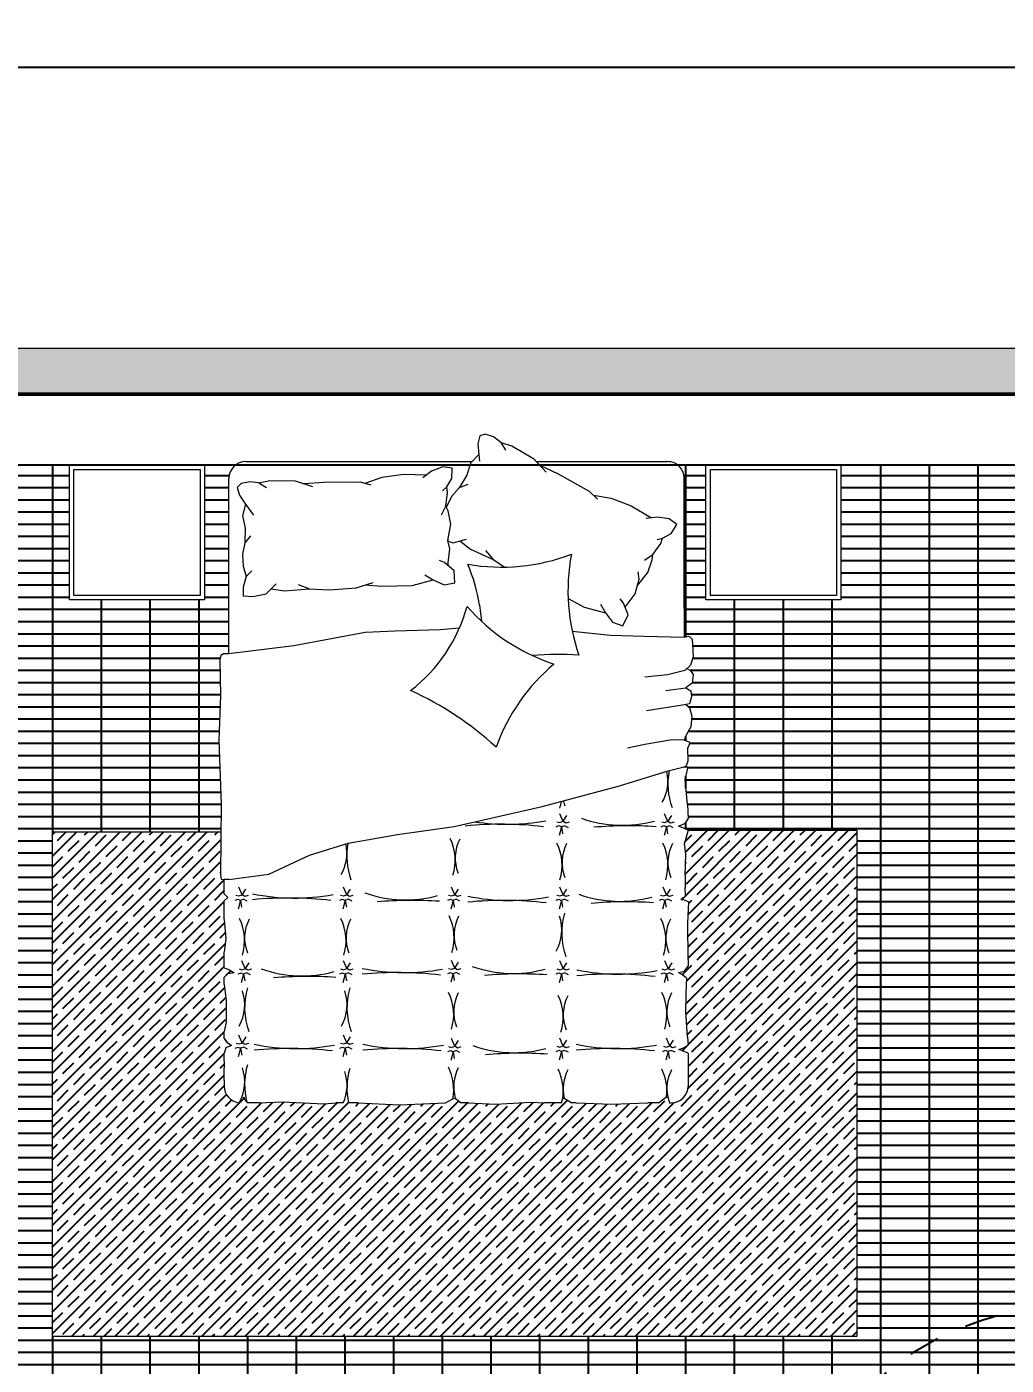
# Model space of a CAD drawing. Header units: millimetres. Extents: x 2999.9 to 3041.9, y 869.6 to 906.3.
# Drawn here: x 3004.192 to 3007.385, y 888.74 to 893.101 of the extents above; entities that cross this region are included whole.
import ezdxf

# ---------------------------------------------------------------- set-up
doc = ezdxf.new("R2010")
doc.units = ezdxf.units.MM
doc.linetypes.add('DASHED2', pattern=[9.525, 6.35, -3.175])
for name, color, linetype, lineweight in [('01', 8, 'Continuous', 9), ('mori', 166, 'Continuous', 30), ('MOVI', 7, 'Continuous', 9)]:
    doc.layers.add(name, color=color, linetype=linetype, lineweight=lineweight)
for name, color, linetype in [('1 proyeccion', 253, 'DASHED2'), ('1 puerta 0009', 242, 'Continuous'), ('1 puerta 002', 7, 'Continuous'), ('puerta madera', 36, 'Continuous')]:
    doc.layers.add(name, color=color, linetype=linetype)
doc.styles.add('COTAS', font='arial.ttf')
doc.dimstyles.new('COTAS_100', dxfattribs={"dimtxt": 0.2, "dimasz": 0.15, "dimexe": 0.1, "dimexo": 0.2, "dimgap": 0.1, "dimtad": 0, "dimrnd": 0.005, "dimzin": 4, "dimdsep": 46, "dimtxsty": 'COTAS', "dimblk": 'ARCHTICK', "dimcen": 0.2, "dimclrd": 256, "dimclre": 256, "dimclrt": 11, "dimadec": 0, "dimazin": 0, "dimtfac": 1, "dimtix": 1, "dimtofl": 0, "dimtmove": 0, "dimatfit": 3, "dimldrblk": 'ARCHTICK', "dimfxl": 1, "dimtolj": 1, "dimtzin": 0, "dimarcsym": 0})

# ---------------------------------------------------------------- blocks, each defined once
blk = doc.blocks.new('_ArchTick')
at = {"color": 0, "linetype": 'ByBlock', "const_width": 0.15}
blk.add_lwpolyline([(-0.5, -0.5), (0.5, 0.5)], dxfattribs=at)
blk = doc.blocks.new('*D24')
at = {"layer": '01', "lineweight": -2, "transparency": 16777216}
for p, q in [((3003.8192, 892.2538), (3003.8192, 893.07)), ((3038.7192, 892.2538), (3038.7192, 893.07)), ((3003.8192, 892.97), (3020.5587, 892.97)), ((3038.7192, 892.97), (3021.4328, 892.97))]:
    blk.add_line(p, q, dxfattribs=at)
at = {"layer": 'Defpoints', "color": 0, "transparency": 16777216}
for p in [(3038.7192, 892.97), (3003.8192, 892.0538), (3038.7192, 892.0538)]:
    blk.add_point(p, dxfattribs=at)
at = {"layer": '01', "lineweight": -2, "transparency": 16777216, "xscale": 0.15, "yscale": 0.15, "zscale": 0.15, "rotation": 180}
blk.add_blockref('_ArchTick', (3003.8192, 892.97), dxfattribs=at)
at = {"layer": '01', "lineweight": -2, "transparency": 16777216, "xscale": 0.15, "yscale": 0.15, "zscale": 0.15}
blk.add_blockref('_ArchTick', (3038.7192, 892.97), dxfattribs=at)
at = {"layer": '01', "color": 11, "transparency": 16777216, "insert": (3020.9958, 892.97), "char_height": 0.2, "attachment_point": 5, "style": 'COTAS'}
blk.add_mtext('\\A1;34.90', dxfattribs=at)
blk = doc.blocks.new('A$C1F23456F')
for p, q in [((1.1658, 1.7956), (1.1658, 2.2956)), ((1.1658, 2.2956), (2.6658, 2.2956)), ((2.6658, 2.2956), (2.6658, -0.0891)), ((1.1713, 0.4109), (1.1713, -0.0891)), ((1.1713, -0.0891), (2.6658, -0.0891))]:
    blk.add_line(p, q)
at = {"layer": 'MOVI'}
for p, q in [((0.5079, 1.7845), (0.1237, 1.7845)), ((0.5079, 1.7845), (0.5943, 1.7845)), ((0.5943, 1.7845), (0.5912, 1.7956)), ((0.6773, 1.8029), (0.6922, 1.7857)), ((0.6922, 1.7857), (0.7055, 1.7346)), ((0.7444, 1.7893), (0.753, 1.8039)), ((0.7517, 1.7297), (0.7444, 1.7893)), ((0.753, 1.8039), (0.7699, 1.8056)), ((0.7699, 1.8056), (0.791, 1.7999)), ((0.791, 1.7999), (0.7955, 1.7796)), ((0.906, 1.8023), (0.8991, 1.7844)), ((0.9225, 1.7951), (0.906, 1.8023)), ((0.9778, 1.7845), (0.9778, 1.7956)), ((1.0899, 1.7945), (1.1322, 1.7956)), ((1.1658, 1.7956), (1.2038, 1.7856)), ((1.2988, 1.7869), (1.3356, 1.7874)), ((1.5488, 1.7956), (1.5685, 1.7956)), ((1.6044, 1.7911), (1.6146, 1.7913)), ((1.7783, 1.7936), (1.8031, 1.7956)), ((1.8265, 1.7956), (1.9237, 1.7956)), ((0.7955, 1.7796), (0.8126, 1.6725)), ((0.8991, 1.7844), (0.8977, 1.7485)), ((0.8977, 1.7485), (0.9115, 1.6673)), ((0.9784, 1.7825), (0.9784, 1.7825)), ((1.9737, 1.7405), (1.9737, 1.7456)), ((0.0737, 1.3461), (0.0737, 1.7345)), ((0.7055, 1.7346), (0.7128, 1.6676)), ((1.9737, 1.7084), (1.9737, 1.6762)), ((0.9115, 1.6673), (0.9225, 1.6163)), ((0.4426, 1.6451), (0.4385, 1.6474)), ((1.9737, 1.4641), (1.9737, 1.451)), ((1.9737, 1.4206), (1.9737, 1.3705)), ((0.0644, 1.3375), (0.1046, 1.3746)), ((0.027, 1.2728), (0.0644, 1.3375)), ((0.0176, 1.241), (0.027, 1.2728)), ((0.0176, 1.241), (0.0402, 1.2543)), ((0.0525, 1.1755), (0.0788, 1.1506)), ((0.0737, 0.4845), (0.0737, 1.1554)), ((0.0788, 1.1506), (0.1139, 1.1397)), ((0.4982, 1.1771), (0.5466, 1.1832)), ((0.1139, 1.1397), (0.1515, 1.1174)), ((0.5713, 1.061), (0.5667, 1.1181)), ((1.9737, 1.1453), (1.9737, 1.1234)), ((0.3094, 1.0842), (0.3047, 1.0842)), ((0.3818, 1.0842), (0.378, 1.0842)), ((0.575, 0.9271), (0.5713, 1.061)), ((1.9737, 0.8163), (1.9737, 0.7892)), ((1.9737, 0.7737), (1.9737, 0.7525)), ((1.9737, 0.5244), (1.9737, 0.4899)), ((0.642, 0.4345), (0.1237, 0.4345)), ((0.642, 0.4204), (0.642, 0.4345)), ((1.3122, 0.4345), (1.3122, 0.4204)), ((1.3544, 0.4204), (1.3122, 0.4204)), ((1.4304, 0.4204), (1.3749, 0.4204)), ((1.5736, 0.4204), (1.5269, 0.4204)), ((1.6233, 0.4204), (1.6014, 0.4204)), ((1.7826, 0.4204), (1.7621, 0.4204)), ((1.8498, 0.4204), (1.8264, 0.4204))]:
    blk.add_line(p, q, dxfattribs=at)
for points in [[(0.0836, 1.8487), (0.0836, 2.2487), (0.4836, 2.2487), (0.4836, 1.8487)], [(0.0967, 1.8618), (0.0967, 2.2356), (0.4705, 2.2356), (0.4705, 1.8618)], [(0.0836, -0.0378), (0.0836, 0.3622), (0.4836, 0.3622), (0.4836, -0.0378)], [(0.0967, -0.0247), (0.0967, 0.3491), (0.4705, 0.3491), (0.4705, -0.0247)]]:
    blk.add_lwpolyline(points, close=True, dxfattribs=at)
for points in [[(0.5759, 1.4521), (0.5882, 1.5662), (0.5912, 1.6661), (0.5943, 1.7845)], [(0.5912, 1.7956), (0.5931, 1.8013), (0.5996, 1.8078), (0.6321, 1.8097), (0.6526, 1.8109)], [(0.6526, 1.8109), (0.6773, 1.8029)], [(0.6866, 1.7921), (0.6922, 1.8027), (0.7043, 1.8112), (0.7299, 1.8076), (0.7444, 1.7893)], [(0.7935, 1.7889), (0.8027, 1.7995), (0.8275, 1.8064), (0.8592, 1.8037), (0.8826, 1.7913), (0.8991, 1.7844)], [(0.9784, 1.7825), (0.9767, 1.7887), (0.9714, 1.7925), (0.9604, 1.796), (0.9225, 1.7951)], [(1.0899, 1.7945), (1.0167, 1.787), (0.9778, 1.7956)], [(1.3122, 0.4345), (1.2956, 0.5527), (1.2398, 0.6732), (1.2046, 0.7877), (1.1782, 0.9346), (1.1547, 1.102), (1.096, 1.3635), (1.0344, 1.5926), (0.9903, 1.7366), (0.9778, 1.7845)], [(1.1658, 1.7956), (1.1584, 1.7805), (1.1541, 1.7674), (1.1453, 1.7879), (1.1322, 1.7956)], [(1.2988, 1.7869), (1.2374, 1.7886), (1.2038, 1.7856)], [(1.5488, 1.7956), (1.4414, 1.795), (1.3786, 1.798), (1.3742, 1.7877), (1.3713, 1.7746), (1.3611, 1.7877), (1.3356, 1.7874)], [(1.6044, 1.7911), (1.5948, 1.7804), (1.5875, 1.7673), (1.5832, 1.7848), (1.5685, 1.7956)], [(1.7783, 1.7936), (1.703, 1.7891), (1.6146, 1.7913)], [(1.8265, 1.7956), (1.8199, 1.779), (1.8155, 1.7687), (1.8107, 1.7819), (1.8031, 1.7956)], [(0.3049, 1.7041), (0.3006, 1.7203), (0.2865, 1.7453), (0.2603, 1.7621), (0.2435, 1.7399), (0.2382, 1.7041), (0.2426, 1.6716)], [(1.1418, 1.7544), (1.1447, 1.744), (1.1398, 1.7362), (1.1169, 1.7262)], [(1.1407, 1.7177), (1.1429, 1.7262), (1.1392, 1.7366), (1.1221, 1.7474)], [(1.1584, 1.7518), (1.1525, 1.7403), (1.1558, 1.7314), (1.1814, 1.7244)], [(1.3596, 1.7502), (1.3626, 1.7398), (1.3577, 1.732), (1.3348, 1.722)], [(1.3763, 1.7476), (1.3704, 1.7361), (1.3737, 1.7272), (1.3993, 1.7202)], [(1.578, 1.7551), (1.5809, 1.7447), (1.576, 1.7369), (1.5531, 1.7269)], [(1.5768, 1.7184), (1.5791, 1.7269), (1.5754, 1.7373), (1.5583, 1.7481)], [(1.5946, 1.7525), (1.5887, 1.741), (1.592, 1.7321), (1.6176, 1.7251)], [(1.8072, 1.7597), (1.8102, 1.7494), (1.8053, 1.7415), (1.7824, 1.7316)], [(1.8061, 1.723), (1.8083, 1.7316), (1.8046, 1.7419), (1.7876, 1.7527)], [(1.8239, 1.7572), (1.818, 1.7457), (1.8213, 1.7368), (1.8469, 1.7297)], [(0.3655, 1.6666), (0.3489, 1.6908), (0.3161, 1.7148), (0.3006, 1.7203)], [(1.1555, 1.7155), (1.1521, 1.7236), (1.1558, 1.7314), (1.1762, 1.7347)], [(1.3585, 1.7135), (1.3607, 1.722), (1.357, 1.7324), (1.34, 1.7432)], [(1.3733, 1.7113), (1.37, 1.7194), (1.3737, 1.7272), (1.3941, 1.7306)], [(1.5917, 1.7162), (1.5883, 1.7243), (1.592, 1.7321), (1.6124, 1.7354)], [(1.821, 1.7208), (1.8176, 1.729), (1.8213, 1.7368), (1.8417, 1.7401)], [(1.9737, 1.7084), (1.9559, 1.7321), (1.9553, 1.7353), (1.9737, 1.7405)], [(0.1729, 1.5154), (0.1821, 1.5675), (0.2049, 1.6272), (0.2405, 1.6871)], [(0.4406, 1.6457), (0.4027, 1.6768), (0.3644, 1.6893), (0.3489, 1.6908)], [(1.9737, 1.4641), (1.9777, 1.5698), (1.9737, 1.6762)], [(0.5052, 1.6094), (0.465, 1.6385), (0.4225, 1.651), (0.4006, 1.6475)], [(0.4962, 1.5364), (0.5213, 1.5506), (0.5495, 1.5712), (0.5605, 1.6023), (0.5278, 1.6181), (0.493, 1.6047), (0.4801, 1.5948)], [(0.4794, 1.4401), (0.5049, 1.4877), (0.5213, 1.5506)], [(0.0844, 1.3559), (0.1099, 1.4105), (0.1609, 1.503), (0.185, 1.5277)], [(1.1418, 1.4436), (1.1447, 1.4332), (1.1398, 1.4254), (1.1169, 1.4154)], [(1.1407, 1.4069), (1.1429, 1.4154), (1.1392, 1.4258), (1.1221, 1.4365)], [(1.1584, 1.441), (1.1525, 1.4295), (1.1558, 1.4206), (1.1814, 1.4136)], [(1.3596, 1.4436), (1.3626, 1.4332), (1.3577, 1.4254), (1.3348, 1.4154)], [(1.3585, 1.4069), (1.3607, 1.4154), (1.357, 1.4258), (1.34, 1.4365)], [(1.3763, 1.441), (1.3704, 1.4295), (1.3737, 1.4206), (1.3993, 1.4136)], [(1.578, 1.4436), (1.5809, 1.4332), (1.576, 1.4254), (1.5531, 1.4154)], [(1.5768, 1.4069), (1.5791, 1.4154), (1.5754, 1.4258), (1.5583, 1.4365)], [(1.5946, 1.441), (1.5887, 1.4295), (1.592, 1.4206), (1.6176, 1.4136)], [(1.8072, 1.4436), (1.8102, 1.4332), (1.8053, 1.4254), (1.7824, 1.4154)], [(1.8061, 1.4069), (1.8083, 1.4154), (1.8046, 1.4258), (1.7876, 1.4365)], [(1.8239, 1.441), (1.818, 1.4295), (1.8213, 1.4206), (1.8469, 1.4136)], [(1.9737, 1.4206), (1.9609, 1.4241), (1.9597, 1.4288), (1.9737, 1.451)], [(1.1555, 1.4046), (1.1521, 1.4128), (1.1558, 1.4206), (1.1762, 1.4239)], [(1.3733, 1.4046), (1.37, 1.4128), (1.3737, 1.4206), (1.3941, 1.4239)], [(1.5917, 1.4046), (1.5883, 1.4128), (1.592, 1.4206), (1.6124, 1.4239)], [(1.821, 1.4046), (1.8176, 1.4128), (1.8213, 1.4206), (1.8417, 1.4239)], [(1.9737, 1.1453), (1.9778, 1.2253), (1.9719, 1.3291), (1.9737, 1.3705)], [(0.0176, 1.241), (0.0008, 1.2188), (-0.0071, 1.1943), (-0.0028, 1.1781), (0.0208, 1.1727), (0.0525, 1.1755), (0.0721, 1.1777)], [(0.3368, 1.1953), (0.3642, 1.2184), (0.3862, 1.2523)], [(0.3089, 1.1188), (0.3333, 1.1505), (0.3642, 1.2184)], [(0.1415, 1.1424), (0.1515, 1.1174), (0.177, 1.0949), (0.2097, 1.079)], [(0.3095, 1.0843), (0.3144, 1.099), (0.3033, 1.1387)], [(1.3596, 1.1222), (1.3626, 1.1118), (1.3577, 1.104), (1.3348, 1.094)], [(1.3585, 1.0855), (1.3607, 1.094), (1.357, 1.1044), (1.34, 1.1152)], [(1.3763, 1.1196), (1.3704, 1.1081), (1.3737, 1.0992), (1.3993, 1.0922)], [(1.5769, 1.1222), (1.5798, 1.1118), (1.5749, 1.104), (1.552, 1.094)], [(1.5758, 1.0855), (1.578, 1.094), (1.5743, 1.1044), (1.5572, 1.1152)], [(1.5936, 1.1196), (1.5876, 1.1081), (1.591, 1.0992), (1.6165, 1.0922)], [(1.8081, 1.1222), (1.8111, 1.1118), (1.8061, 1.104), (1.7833, 1.094)], [(1.807, 1.0855), (1.8092, 1.094), (1.8055, 1.1044), (1.7885, 1.1152)], [(1.8248, 1.1196), (1.8189, 1.1081), (1.8222, 1.0992), (1.8478, 1.0922)], [(1.9737, 0.8163), (1.9792, 0.9401), (1.9737, 1.0766), (1.9617, 1.0982), (1.9596, 1.1057), (1.9737, 1.1234)], [(0.1604, 1.0681), (0.1488, 1.0801), (0.1242, 1.095), (0.0931, 1.0968), (0.0894, 1.0692), (0.1023, 1.0354), (0.1221, 1.0093)], [(0.2316, 1.0651), (0.2054, 1.0781), (0.165, 1.0829), (0.1488, 1.0801)], [(0.3074, 1.0838), (0.2591, 1.0923), (0.2195, 1.0844), (0.2054, 1.0781)], [(0.3815, 1.0838), (0.3321, 1.0894), (0.3074, 1.0838)], [(0.4094, 1.0158), (0.4243, 1.0404), (0.4388, 1.0722), (0.4332, 1.1047), (0.3969, 1.1025), (0.3731, 1.0737), (0.3668, 1.0587)], [(1.3733, 1.0833), (1.37, 1.0914), (1.3737, 1.0992), (1.3941, 1.1026)], [(1.5906, 1.0833), (1.5873, 1.0914), (1.591, 1.0992), (1.6113, 1.1026)], [(1.8218, 1.0833), (1.8185, 1.0914), (1.8222, 1.0992), (1.8426, 1.1026)], [(0.4391, 0.8382), (0.4428, 0.8866), (0.4409, 0.9776), (0.4243, 1.0404)], [(0.1379, 0.8389), (0.1203, 0.8889), (0.111, 0.9521), (0.1127, 1.0217)], [(0.642, 0.4345), (0.6185, 0.6267), (0.5793, 0.8385), (0.575, 0.9271)], [(0.1389, 0.6566), (0.1344, 0.7166), (0.1335, 0.8223), (0.1424, 0.8556)], [(0.4377, 0.6403), (0.4502, 0.6738), (0.4539, 0.7324), (0.4473, 0.8122), (0.4315, 0.8622)], [(1.3596, 0.8023), (1.3626, 0.7919), (1.3577, 0.7841), (1.3348, 0.7741)], [(1.3585, 0.7656), (1.3607, 0.7741), (1.357, 0.7845), (1.34, 0.7953)], [(1.3763, 0.7997), (1.3704, 0.7882), (1.3737, 0.7793), (1.3993, 0.7723)], [(1.578, 0.8023), (1.5809, 0.7919), (1.576, 0.7841), (1.5531, 0.7741)], [(1.5768, 0.7656), (1.5791, 0.7741), (1.5754, 0.7845), (1.5583, 0.7953)], [(1.5946, 0.7997), (1.5887, 0.7882), (1.592, 0.7793), (1.6176, 0.7723)], [(1.798, 0.8023), (1.8009, 0.7919), (1.796, 0.7841), (1.7731, 0.7741)], [(1.7968, 0.7656), (1.7991, 0.7741), (1.7954, 0.7845), (1.7783, 0.7953)], [(1.8146, 0.7997), (1.8087, 0.7882), (1.812, 0.7793), (1.8376, 0.7723)], [(1.3733, 0.7634), (1.37, 0.7715), (1.3737, 0.7793), (1.3941, 0.7827)], [(1.5917, 0.7634), (1.5883, 0.7715), (1.592, 0.7793), (1.6124, 0.7827)], [(1.8117, 0.7634), (1.8083, 0.7715), (1.812, 0.7793), (1.8324, 0.7827)], [(1.9737, 0.5244), (1.9705, 0.5935), (1.9763, 0.7163), (1.9737, 0.7525)], [(0.137, 0.5236), (0.1296, 0.556), (0.1305, 0.6308), (0.1474, 0.6828)], [(0.4508, 0.5599), (0.4565, 0.5995), (0.4502, 0.6738)], [(0.3969, 0.503), (0.4143, 0.4858), (0.4458, 0.4768), (0.4713, 0.4765), (0.4732, 0.5058), (0.4653, 0.5454), (0.4362, 0.5746)], [(0.137, 0.5236), (0.1333, 0.4961), (0.1384, 0.4709), (0.1501, 0.4588), (0.1733, 0.4657), (0.1996, 0.4837), (0.2327, 0.5076)], [(0.137, 0.5236), (0.1502, 0.5463)], [(0.1996, 0.4837), (0.2347, 0.4749), (0.2706, 0.4825), (0.3144, 0.4816)], [(0.2933, 0.4985), (0.3144, 0.4816), (0.3476, 0.4745), (0.3839, 0.4767), (0.4143, 0.4858)], [(1.3596, 0.4916), (1.3626, 0.4813), (1.3577, 0.4734), (1.3348, 0.4635)], [(1.3585, 0.4549), (1.3607, 0.4635), (1.357, 0.4738), (1.34, 0.4846)], [(1.3763, 0.4891), (1.3704, 0.4776), (1.3737, 0.4686), (1.3993, 0.4616)], [(1.578, 0.5012), (1.5809, 0.4908), (1.576, 0.483), (1.5531, 0.473)], [(1.5768, 0.4645), (1.5791, 0.473), (1.5754, 0.4834), (1.5583, 0.4942)], [(1.5917, 0.4623), (1.5883, 0.4704), (1.592, 0.4782), (1.6124, 0.4815)], [(1.5946, 0.4986), (1.5887, 0.4871), (1.592, 0.4782), (1.6176, 0.4712)], [(1.798, 0.4924), (1.8009, 0.482), (1.796, 0.4742), (1.7731, 0.4642)], [(1.7968, 0.4557), (1.7991, 0.4642), (1.7954, 0.4746), (1.7783, 0.4854)], [(1.8146, 0.4898), (1.8087, 0.4783), (1.812, 0.4694), (1.8376, 0.4624)], [(1.9734, 0.4647), (1.9639, 0.4756), (1.9556, 0.4786), (1.9651, 0.4821), (1.9737, 0.4899)], [(1.3733, 0.4527), (1.37, 0.4609), (1.3737, 0.4686), (1.3941, 0.472)], [(1.5736, 0.4204), (1.5786, 0.4339), (1.5888, 0.45), (1.5918, 0.431), (1.6014, 0.4204)], [(1.7826, 0.4204), (1.7934, 0.4281), (1.8036, 0.4427), (1.8109, 0.4251), (1.8264, 0.4204)], [(1.8117, 0.4535), (1.8083, 0.4616), (1.812, 0.4694), (1.8324, 0.4728)], [(0.642, 0.4204), (0.6485, 0.4106), (0.6608, 0.4079), (0.767, 0.4092), (0.8992, 0.4051), (1.0872, 0.412), (1.297, 0.4092), (1.3106, 0.412), (1.3122, 0.4204)], [(1.3544, 0.4204), (1.3653, 0.431), (1.3749, 0.4204)], [(1.4304, 0.4204), (1.4866, 0.4251), (1.5269, 0.4204)], [(1.6233, 0.4204), (1.6707, 0.4266), (1.7335, 0.4266), (1.7621, 0.4204)], [(1.8498, 0.4204), (1.8899, 0.4193), (1.9237, 0.4204)]]:
    blk.add_lwpolyline(points, dxfattribs=at)
for centre, radius, start, end in [((0.1237, 1.7345), 0.05, 90, 180), ((1.9237, 1.7456), 0.05, 0, 90), ((1.0279, 1.946), 0.2102, 259.5069, 289.7293), ((1.2614, 1.8579), 0.1219, 242.7511, 291.5194), ((1.7036, 1.8549), 0.1219, 242.7511, 291.5194), ((1.9317, 1.8549), 0.1219, 242.7511, 281.1853), ((1.0199, 1.6097), 0.1263, 60.0061, 102.9891), ((1.2688, 1.5888), 0.1473, 72.6443, 116.1603), ((1.4924, 1.5827), 0.1473, 72.6443, 116.1603), ((1.4849, 1.8518), 0.1219, 242.7511, 291.5194), ((1.7111, 1.5858), 0.1473, 72.6443, 116.1603), ((1.9391, 1.5858), 0.1473, 83.4506, 116.1603), ((0.7888, 1.601), 0.3625, 340.4133, 15.151), ((2.3319, 1.6192), 1.1792, 176.0351, 185.0058), ((1.0141, 1.5931), 0.3625, 340.4133, 15.151), ((2.5572, 1.6114), 1.1792, 176.0351, 185.0058), ((0.9736, 1.5907), 0.6186, 348.3524, 10.5874), ((2.6781, 1.5715), 1.0861, 173.3254, 185.5842), ((1.1942, 1.5887), 0.6186, 348.3524, 10.5874), ((2.8987, 1.5695), 1.0861, 173.3254, 185.5842), ((0.4561, 2.0233), 0.5836, 259.3472, 289.0941), ((1.6103, 1.4133), 0.9651, 176.5284, 184.689), ((-0.1956, 1.2427), 0.5819, 350.0746, 20.841), ((1.0492, 1.544), 0.1219, 284.2398, 291.5194), ((1.2614, 1.544), 0.1219, 242.7511, 291.5194), ((1.4694, 1.6314), 0.2102, 253.9853, 289.7293), ((1.7127, 1.5475), 0.1219, 242.7511, 291.5194), ((1.9316, 1.5475), 0.1219, 242.7511, 283.3336), ((0.1209, 1.58), 0.5819, 310.9956, 341.762), ((1.1189, 1.7751), 0.5836, 220.2682, 250.0151), ((1.0567, 1.2749), 0.1473, 72.6443, 80.615), ((1.2688, 1.2749), 0.1473, 72.6443, 116.1603), ((1.4614, 1.2951), 0.1263, 60.0061, 108.9919), ((1.7202, 1.2784), 0.1473, 72.6443, 116.1603), ((1.9391, 1.2784), 0.1473, 81.4985, 116.1603), ((0.5298, 1.2601), 0.6186, 351.0364, 10.5874), ((2.2343, 1.2409), 1.0861, 173.3254, 185.5842), ((0.7554, 1.268), 0.6186, 348.3524, 10.5874), ((2.4599, 1.2487), 1.0861, 173.3254, 185.5842), ((1.2277, 1.2773), 0.3625, 340.4133, 15.151), ((2.7708, 1.2956), 1.1792, 176.0351, 185.0058), ((1.4626, 1.2795), 0.3625, 340.4133, 15.151), ((3.0057, 1.2977), 1.1792, 176.0351, 185.0058), ((1.6304, 0.574), 0.9651, 137.4494, 155.5579), ((0.5675, 0.7091), 0.4731, 98.4232, 113.6724), ((0.377, 0.6847), 0.4731, 37.5937, 74.5934), ((1.248, 1.2272), 0.1219, 242.7511, 291.5194), ((1.4765, 1.2239), 0.1219, 242.7511, 291.5194), ((1.7036, 1.2228), 0.1219, 242.7511, 291.5194), ((1.9257, 1.2228), 0.1219, 242.7511, 286.1313), ((1.2554, 0.9581), 0.1473, 72.6443, 116.1603), ((1.484, 0.9548), 0.1473, 72.6443, 116.1603), ((1.7111, 0.9537), 0.1473, 72.6443, 116.1603), ((1.9332, 0.9537), 0.1473, 78.8205, 116.1603), ((1.0098, 0.9586), 0.3625, 340.4133, 15.151), ((2.5529, 0.9769), 1.1792, 176.0351, 185.0058), ((0.9692, 0.9545), 0.6186, 348.3524, 10.5874), ((2.6737, 0.9353), 1.0861, 173.3254, 185.5842), ((1.1942, 0.9569), 0.6186, 348.3524, 10.5874), ((2.8987, 0.9377), 1.0861, 173.3254, 185.5842), ((1.2415, 0.9942), 0.2102, 259.9188, 289.7293), ((1.4849, 0.9035), 0.1219, 242.7511, 291.5194), ((1.691, 0.9947), 0.2102, 253.9853, 289.7293), ((1.2335, 0.658), 0.1263, 60.0061, 102.3194), ((1.4924, 0.6344), 0.1473, 72.6443, 116.1603), ((1.6829, 0.6585), 0.1263, 60.0061, 108.9919), ((1.93, 0.9947), 0.2102, 253.9853, 281.9955), ((1.922, 0.6585), 0.1263, 65.8404, 108.9919), ((0.7483, 0.6295), 0.6186, 348.3524, 10.5874), ((2.4528, 0.6103), 1.0861, 173.3254, 185.5842), ((1.235, 0.6518), 0.3625, 340.4133, 15.151), ((2.7781, 0.67), 1.1792, 176.0351, 185.0058), ((1.1942, 0.6344), 0.6186, 348.3524, 10.5874), ((2.8987, 0.6152), 1.0861, 173.3254, 185.5842), ((0.1237, 0.4845), 0.05, 180, 270), ((1.4924, 0.3338), 0.1473, 72.6443, 116.1603), ((1.4849, 0.6029), 0.1219, 242.7511, 291.5194), ((1.691, 0.6913), 0.2102, 253.9853, 289.7293), ((1.6829, 0.3551), 0.1263, 60.0061, 108.9919), ((1.9186, 0.6913), 0.2102, 253.9853, 284.5806), ((1.9106, 0.3551), 0.1263, 60.2048, 108.9919), ((1.9237, 0.4704), 0.05, 270, 353.4836)]:
    blk.add_arc(centre, radius, start, end, dxfattribs=at)
blk = doc.blocks.new('p .9')
at = {"layer": '1 puerta 0009'}
h = blk.add_hatch(dxfattribs=at)
h.set_pattern_fill('_USER', color=256, scale=0.0049, angle=45, style=0, pattern_type=0)
h.set_pattern_definition([(45, (0, 0), (-0.003464823228, 0.003464823228), [])])
h.paths.add_polyline_path([(1148.9313, 219.5095), (1148.9313, 219.4645), (1148.947, 219.4645), (1148.947, 220.225), (1148.9313, 220.225), (1148.9313, 220.18)])
at = {"layer": '1 proyeccion', "ltscale": 0.005}
blk.add_arc((1149.047, 219.339), 0.9399, 97.9007, 177.8392, dxfattribs=at)
at = {"layer": '1 puerta 002'}
for p, q in [((1148.9313, 220.18), (1148.9313, 220.225)), ((1148.947, 220.225), (1148.9313, 220.225)), ((1148.0853, 219.4195), (1148.1078, 219.4195)), ((1148.0853, 219.352), (1148.0853, 219.4195)), ((1148.1078, 219.4195), (1148.1078, 219.3745)), ((1148.9853, 219.4195), (1148.9628, 219.4195)), ((1148.9628, 219.4195), (1148.9628, 219.3745)), ((1148.9853, 219.352), (1148.9853, 219.4195)), ((1148.1303, 219.3745), (1148.1078, 219.3745)), ((1148.1303, 219.3745), (1148.1303, 219.361)), ((1148.9403, 219.3745), (1148.9403, 219.361)), ((1148.9403, 219.3745), (1148.9628, 219.3745)), ((1148.1213, 219.352), (1148.0853, 219.352)), ((1148.9493, 219.352), (1148.9853, 219.352))]:
    blk.add_line(p, q, dxfattribs=at)
blk.add_lwpolyline([(1148.9313, 219.5095), (1148.9313, 220.18), (1148.9178, 220.18), (1148.9178, 220.27), (1148.9605, 220.27), (1148.9605, 220.18), (1148.947, 220.18)], dxfattribs=at)
blk.add_lwpolyline([(1148.947, 219.4645), (1148.9313, 219.4645), (1148.9313, 219.5095), (1148.9178, 219.5095), (1148.9178, 219.4195), (1148.9605, 219.4195), (1148.9605, 219.5095), (1148.947, 219.5095), (1148.947, 220.18), (1148.947, 220.225)], close=True, dxfattribs=at)
for centre, start, end in [((1148.1213, 219.361), 270, 0), ((1148.9493, 219.361), 180, 270)]:
    blk.add_arc(centre, 0.009, start, end, dxfattribs=at)

msp = doc.modelspace()

# ---------------------------------------------------------------- hatches: boundary and pattern name
h = msp.add_hatch(color=0)
h.dxf.hatch_style = 1
h.paths.add_polyline_path([(3003.8192, 892.0538), (3003.8192, 887.8531), (3003.9692, 887.8531), (3004.4692, 887.8531), (3004.4692, 888.0031), (3003.9692, 888.0031), (3003.9692, 891.9038), (3007.4688, 891.9038), (3007.4688, 891.0988), (3007.5213, 891.0988), (3007.6188, 891.0988), (3007.6188, 891.9038), (3007.6188, 892.0538)])
h = msp.add_hatch()
h.set_pattern_fill('GRATE', color=251, scale=0.05)
h.set_pattern_definition([(0, (947.19445, -227.786014), (0, 0.0396875), []), (90, (947.19445, -227.78601), (-0.15875, 1e-17), [])])
h.paths.add_polyline_path([(3006.8974, 888.8338), (3006.8974, 890.4835), (3006.3475, 890.4835), (3006.331, 890.4915), (3006.3165, 890.4963), (3006.339, 890.506), (3006.3475, 890.5204), (3006.3463, 890.5669), (3006.338, 890.6474), (3006.3475, 890.6901), (3006.339, 890.6901), (3006.3441, 890.6972), (3006.348, 890.7093), (3006.347, 890.751), (3006.3549, 890.7692), (3006.3352, 890.7768), (3006.3427, 890.7949), (3006.3564, 890.8207), (3006.3594, 890.8555), (3006.3518, 890.8827), (3006.3401, 890.8929), (3006.3523, 890.8956), (3006.3585, 890.9188), (3006.3567, 890.9375), (3006.3406, 890.9468), (3006.3607, 890.9629), (3006.3647, 890.991), (3006.3553, 891.0043), (3006.3436, 891.0104), (3006.3555, 891.0207), (3006.3643, 891.0478), (3006.363, 891.0704), (3006.361, 891.1062), (3006.3508, 891.1163), (3006.3353, 891.112), (3006.3353, 891.207), (3006.3353, 891.6295, 0.236902), (3006.3132, 891.6736), (3006.4059, 891.6736), (3006.4059, 891.2337), (3006.8458, 891.2337), (3006.8458, 891.6736), (3007.4688, 891.6736), (3007.4688, 891.0988), (3007.4688, 891.0708), (3007.4688, 890.3988), (3007.4688, 888.9531), (3007.51, 888.9531), (3007.51, 888.9278, 0.350144), (3006.6595, 888.1206), (3006.6595, 888.0779), (3006.7495, 888.0779), (3006.7495, 888.0914), (3007.42, 888.0914), (3007.42, 888.0779), (3007.51, 888.0779), (3007.51, 888.0531), (3007.4688, 888.0531), (3007.4688, 888.0031), (3005.9692, 888.0031), (3004.4692, 888.0031), (3003.9692, 888.0031), (3003.9692, 891.6736), (3004.3313, 891.6736), (3004.3313, 891.2337), (3004.7712, 891.2337), (3004.7712, 891.6736), (3004.8728, 891.6736, 0.236902), (3004.8506, 891.6295), (3004.8506, 891.0595), (3004.8351, 891.0595), (3004.8243, 891.0523), (3004.8213, 891.0388), (3004.8228, 890.922), (3004.8183, 890.7766), (3004.8258, 890.5699), (3004.8246, 890.4773), (3004.2748, 890.4773), (3004.2748, 888.8338)])
h.paths.add_polyline_path([(3007.555, 888.9306), (3007.555, 888.9081), (3007.5685, 888.9081, 0.414214), (3007.5775, 888.9171), (3007.5775, 888.9531), (3007.6188, 888.9531), (3007.6188, 888.0531), (3007.5775, 888.0531), (3007.5775, 888.0891, 0.414214), (3007.5685, 888.0981), (3007.555, 888.0981), (3007.555, 888.0756), (3007.51, 888.0756), (3007.51, 888.1206), (3007.42, 888.1206), (3007.42, 888.1071), (3006.7495, 888.1071), (3006.7495, 888.1206), (3006.6595, 888.1206, -0.363666)])
h = msp.add_hatch()
h.set_pattern_fill('JIS_STN_1E', color=31, scale=0.05)
h.set_pattern_definition([(45, (947.19445, -227.786014), (-0.0353553391, 0.0353553391), []), (45, (947.2297, -227.786014), (-0.0353553391, 0.0353553391), [0.05, -0.025])])
h.paths.add_polyline_path([(3006.2162, 889.5949), (3006.2516, 889.5949), (3006.2777, 889.6145), (3006.2812, 889.6152), (3006.2869, 889.5949), (3006.2925, 889.5949, 0.414214), (3006.3475, 889.6499), (3006.3475, 889.7568), (3006.3292, 889.7641), (3006.318, 889.7689), (3006.3324, 889.7742), (3006.3475, 889.7826), (3006.3453, 889.8099), (3006.3403, 889.8926), (3006.3428, 889.9898), (3006.3426, 890.0011), (3006.3308, 890.0116), (3006.3163, 890.0196), (3006.3356, 890.0244), (3006.3475, 890.0405), (3006.3475, 890.0622), (3006.3469, 890.1803), (3006.3501, 890.2494), (3006.3389, 890.2542), (3006.3244, 890.2574), (3006.3389, 890.2687), (3006.3385, 890.2967), (3006.338, 890.3372), (3006.3398, 890.4047), (3006.3365, 890.4416), (3006.3475, 890.4835), (3006.8974, 890.4835), (3006.8974, 888.8338), (3004.2748, 888.8338), (3004.2748, 890.4773), (3004.8246, 890.4773), (3004.8228, 890.3391), (3004.8258, 890.3241), (3004.8351, 890.3225), (3004.8351, 890.276), (3004.8468, 890.2641), (3004.8351, 890.2535), (3004.8351, 890.1924), (3004.8403, 890.1307), (3004.8351, 890.0863), (3004.8351, 890.0349), (3004.85, 890.0294), (3004.8677, 890.0182), (3004.8468, 890.015), (3004.8351, 890.0044), (3004.8351, 889.9803), (3004.8419, 889.9282), (3004.8419, 889.8591), (3004.8351, 889.8276), (3004.8351, 889.8051), (3004.8436, 889.7932), (3004.8596, 889.782), (3004.8403, 889.7739), (3004.8351, 889.7569), (3004.8351, 889.7312), (3004.8339, 889.6871), (3004.8351, 889.6499, 0.381281), (3004.8838, 889.5953), (3004.9009, 889.6101), (3004.9065, 889.5949), (3004.9495, 889.5949), (3005.0255, 889.5985), (3005.1606, 889.592), (3005.2004, 889.5949), (3005.2237, 889.5949, 0.090879), (3005.2356, 889.6436, 0.053044), (3005.2407, 889.5949), (3005.2705, 889.5949), (3005.4067, 889.5888), (3005.5568, 889.5949), (3005.5805, 889.6081), (3005.5888, 889.6105), (3005.6082, 889.5949), (3005.6324, 889.5949), (3005.7203, 889.5904), (3005.8345, 889.5969), (3005.88, 889.5949), (3005.9351, 889.5949), (3005.9389, 889.609), (3005.9442, 889.6103), (3005.9685, 889.5949), (3005.983, 889.5949), (3006.0992, 889.5905)])

# ---------------------------------------------------------------- linework, layer by layer
msp.add_lwpolyline([(3007.4688, 891.9038), (3003.9692, 891.9038), (3003.9692, 891.6736), (3007.4688, 891.6736)], close=True)
at = {"layer": 'mori', "color": 152, "lineweight": 20}
msp.add_line((3003.8192, 892.0538), (3038.7192, 892.0538), dxfattribs=at)
at = {"layer": 'mori', "color": 152, "lineweight": 50}
for p, q in [((3003.8192, 891.9038), (3019.1192, 891.9038)), ((3007.4688, 891.9038), (3003.9692, 891.9038))]:
    msp.add_line(p, q, dxfattribs=at)

# ---------------------------------------------------------------- block references
at = {"layer": 'MOVI', "xscale": 1.099765455696957, "yscale": 1.099765455696957, "zscale": 1.099765455696957, "rotation": 270.0000005335287}
msp.add_blockref('A$C1F23456F', (3004.3728, 891.7655), dxfattribs=at)
at = {"layer": 'puerta madera', "xscale": -1, "rotation": 90}
msp.add_blockref('p .9', (3226.9295, 2037.0384), dxfattribs=at)

# ---------------------------------------------------------------- dimensions: what is measured, and where the dimension line sits
at = {"layer": '01', "color": 7}
dim = msp.add_linear_dim(base=(3038.7192, 892.97), p1=(3003.8192, 892.0538), p2=(3038.7192, 892.0538), dimstyle='COTAS_100', dxfattribs=at)
dim.commit()
dim.dimension.update_dxf_attribs({"geometry": '*D24', "text_midpoint": (3020.9958, 892.97), "dimtype": 160})

doc.saveas('drawing.dxf')
